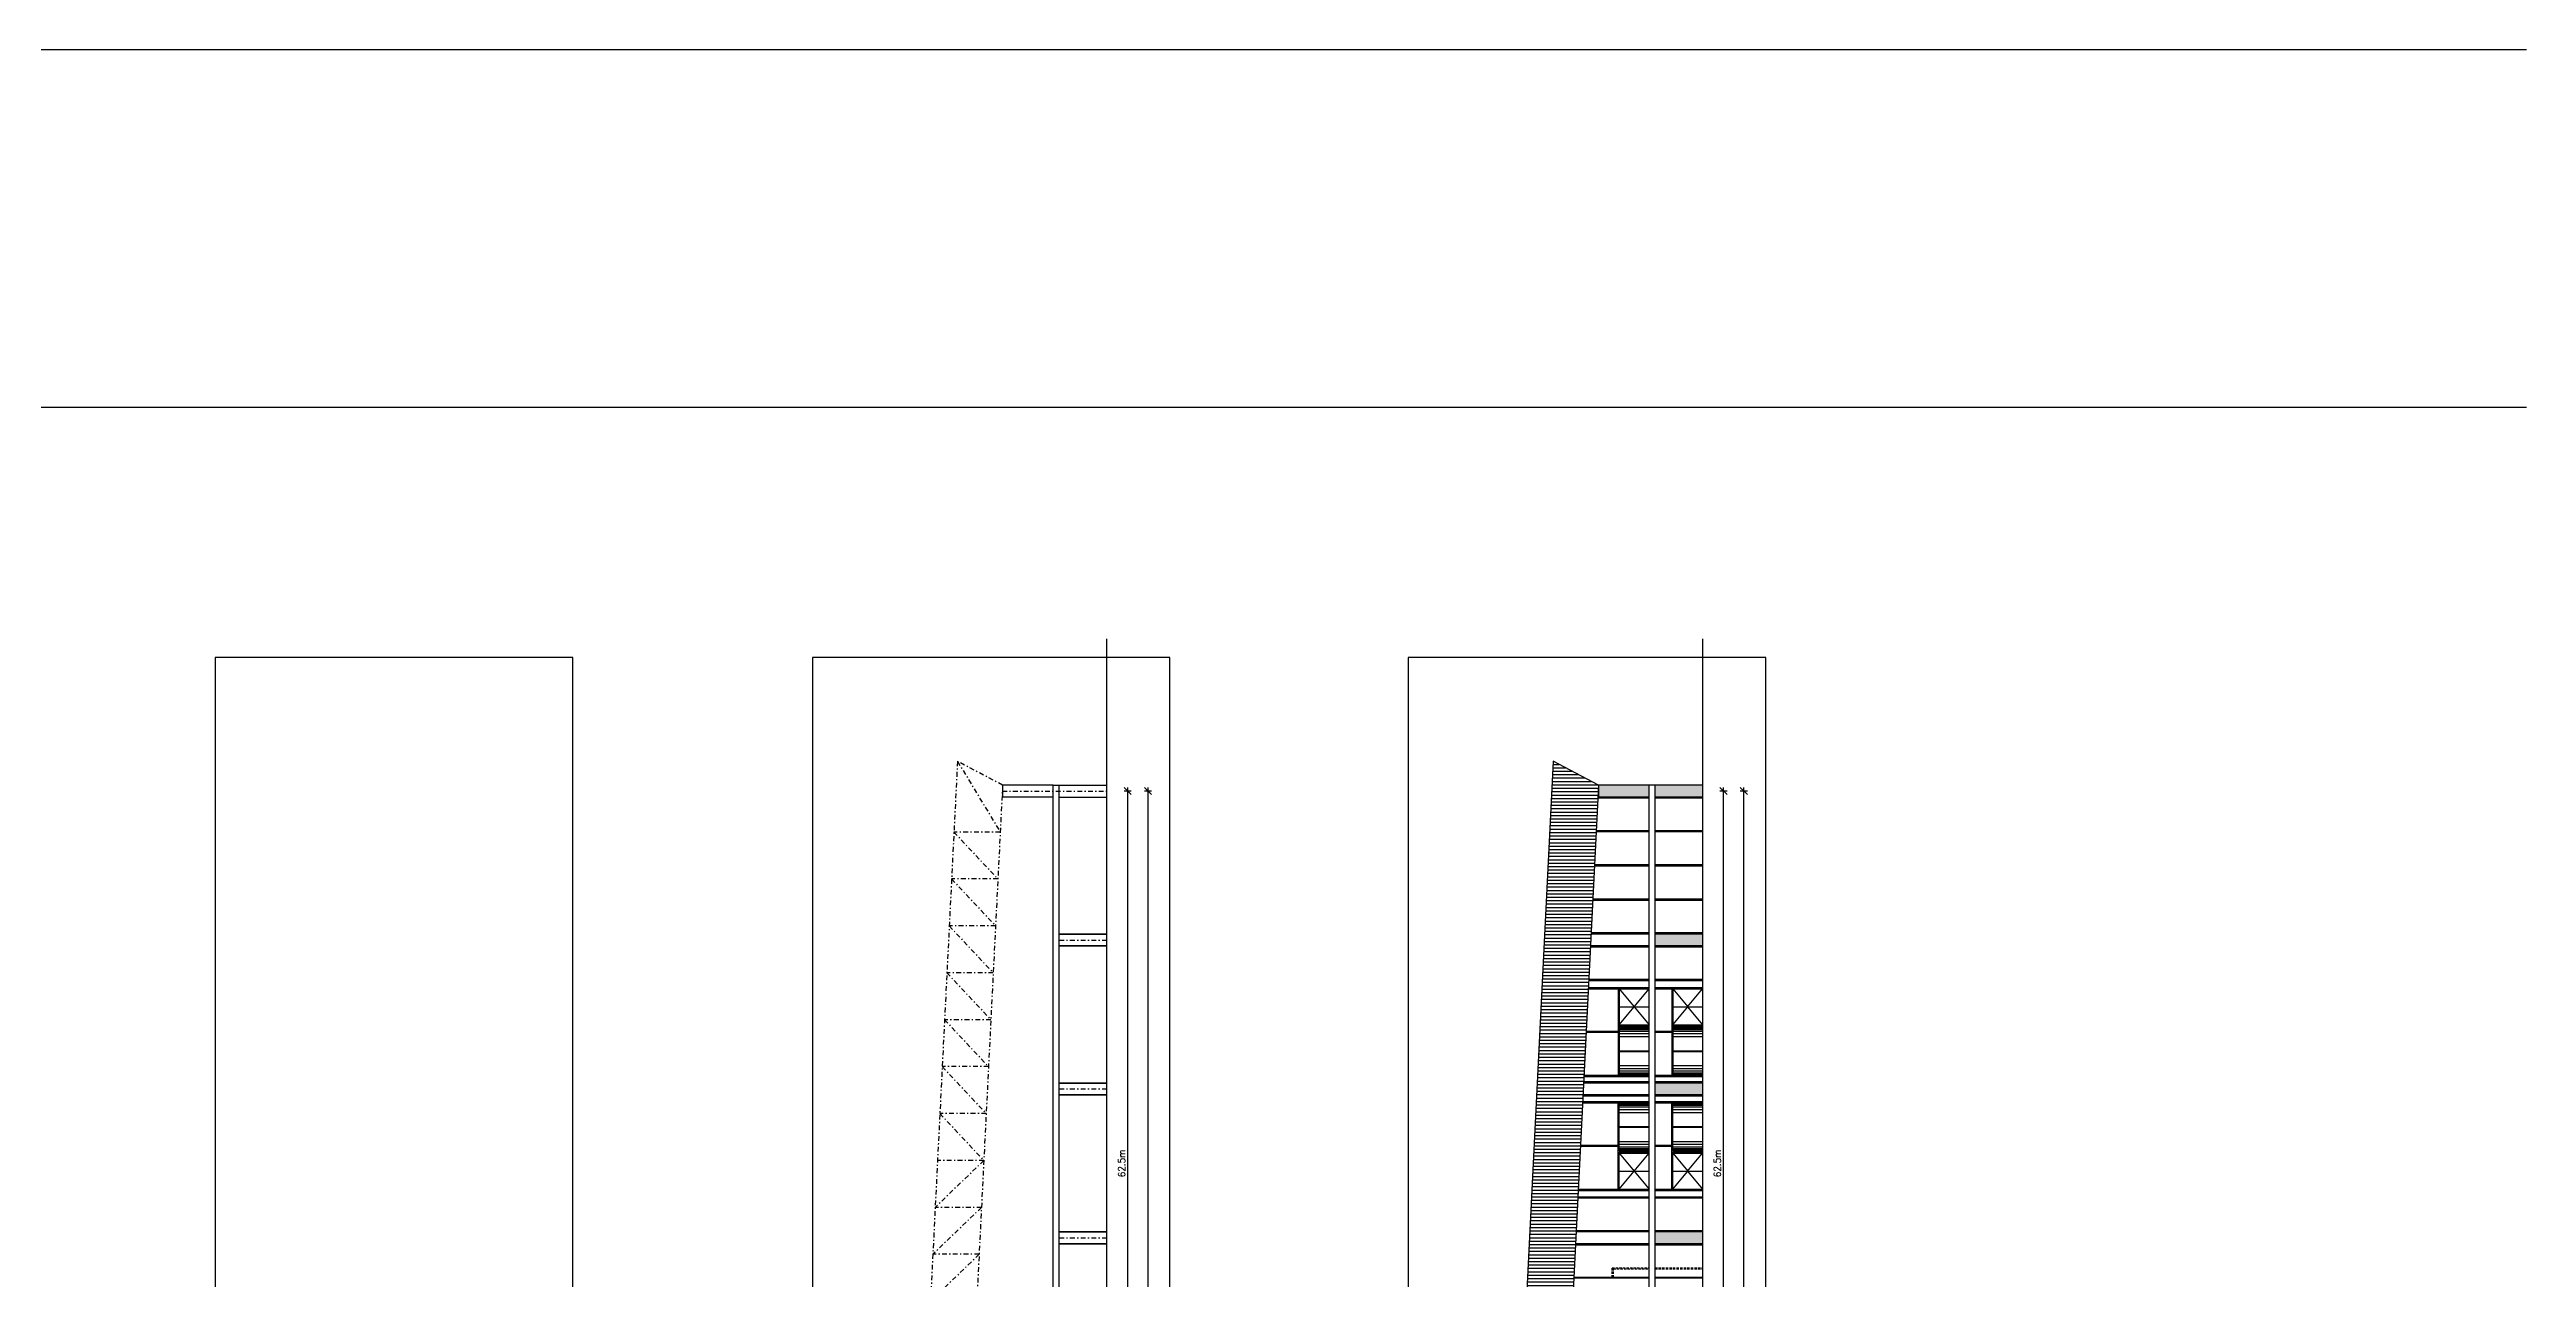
# Model space of a CAD drawing. Header units: millimetres. Extents: x -1 to 12300, y -1929 to 2470.
# Drawn here: x 8223.7 to 8431.5, y -1679 to -1575.9 of the extents above; entities that cross this region are included whole.
import ezdxf

# ---------------------------------------------------------------- set-up
doc = ezdxf.new("R2010")
doc.units = ezdxf.units.MM
doc.linetypes.add('DASHDOTBERNUZ', pattern=[0.8, 0.4, -0.2, 0, -0.2])
doc.linetypes.add('HIDDENBERNUZ', pattern=[0.3, 0.2, -0.1])
doc.layers.get('0').update_dxf_attribs({"color": 250})
for name, color, linetype in [('01C', 250, 'Continuous'), ('01cotes', 200, 'Continuous'), ('01E', 250, 'DASHDOTBERNUZ'), ('05C', 1, 'Continuous'), ('0autopista', 200, 'Continuous'), ('_alçat', 7, 'Continuous')]:
    doc.layers.add(name, color=color, linetype=linetype)
doc.layers.add('viewport', color=241, linetype='Continuous', plot=False)
doc.styles.add('_FERROS', font='romans.shx', dxfattribs={"width": 0.9})
doc.dimstyles.new('_100PS300', dxfattribs={"dimtxt": 0.6, "dimasz": 0.6, "dimexe": 0.18, "dimexo": 0.0625, "dimgap": 0.21, "dimtad": 1, "dimrnd": 0.05, "dimzin": 12, "dimdsep": 46, "dimtxsty": '_FERROS', "dimblk": 'OBLIQUE', "dimcen": 0.09, "dimdle": 0.3, "dimse1": 1, "dimse2": 1, "dimclrt": 7, "dimadec": 0, "dimazin": 0, "dimtfac": 1, "dimtix": 1, "dimtmove": 2, "dimatfit": 3, "dimldrblk": 'OBLIQUE', "dimfxl": 1, "dimtvp": 0.882353, "dimtolj": 1, "dimtzin": 0, "dimarcsym": 0})

# ---------------------------------------------------------------- blocks, each defined once
blk = doc.blocks.new('_Oblique')
for p, q in [((0, -0.5), (0, 0.5)), ((0, 0), (0.5, 0))]:
    blk.add_line(p, q)
at = {"layer": '01C', "color": 7, "linetype": 'ByBlock', "lineweight": -2}
blk.add_line((-0.5, -0.5), (0.5, 0.5), dxfattribs=at)
blk = doc.blocks.new('*D162')
at = {"layer": '01cotes', "color": 0, "lineweight": -2, "transparency": 16777216}
blk.add_line((8314.16, -1700.88), (8314.16, -1637.78), dxfattribs=at)
at = {"layer": 'DEFPOINTS', "color": 0, "transparency": 16777216}
for p in [(8314.16, -1638.08), (8314.16, -1638.08), (8314.16, -1700.58)]:
    blk.add_point(p, dxfattribs=at)
at = {"layer": '01cotes', "color": 0, "lineweight": -2, "transparency": 16777216, "xscale": 0.6, "yscale": 0.6, "zscale": 0.6}
for p, rotation in [((8314.16, -1638.08), 90), ((8314.16, -1700.58), 270)]:
    blk.add_blockref('_Oblique', p, dxfattribs=dict(at, rotation=rotation))
at = {"layer": '01cotes', "color": 7, "transparency": 16777216, "insert": (8313.65, -1669.33), "char_height": 0.6, "attachment_point": 5, "rotation": 90, "style": '_FERROS'}
blk.add_mtext('\\A1;62.5m', dxfattribs=at)
blk = doc.blocks.new('*D163')
at = {"layer": '01cotes', "color": 0, "lineweight": -2, "transparency": 16777216}
blk.add_line((8315.87, -1838.38), (8315.87, -1637.78), dxfattribs=at)
at = {"layer": 'DEFPOINTS', "color": 0, "transparency": 16777216}
for p in [(8315.87, -1638.08), (8315.87, -1638.08), (8315.87, -1838.08)]:
    blk.add_point(p, dxfattribs=at)
at = {"layer": '01cotes', "color": 0, "lineweight": -2, "transparency": 16777216, "xscale": 0.6, "yscale": 0.6, "zscale": 0.6}
for p, rotation in [((8315.87, -1638.08), 90), ((8315.87, -1838.08), 270)]:
    blk.add_blockref('_Oblique', p, dxfattribs=dict(at, rotation=rotation))
at = {"layer": '01cotes', "color": 7, "transparency": 16777216, "insert": (8315.36, -1738.08), "char_height": 0.6, "attachment_point": 5, "rotation": 90, "style": '_FERROS'}
blk.add_mtext('\\A1;200m', dxfattribs=at)
blk = doc.blocks.new('*D185')
at = {"layer": '01cotes', "color": 0, "lineweight": -2, "transparency": 16777216}
blk.add_line((8364.16, -1700.88), (8364.16, -1637.78), dxfattribs=at)
at = {"layer": 'DEFPOINTS', "color": 0, "transparency": 16777216}
for p in [(8364.16, -1638.08), (8364.16, -1638.08), (8364.16, -1700.58)]:
    blk.add_point(p, dxfattribs=at)
at = {"layer": '01cotes', "color": 0, "lineweight": -2, "transparency": 16777216, "xscale": 0.6, "yscale": 0.6, "zscale": 0.6}
for p, rotation in [((8364.16, -1638.08), 90), ((8364.16, -1700.58), 270)]:
    blk.add_blockref('_Oblique', p, dxfattribs=dict(at, rotation=rotation))
at = {"layer": '01cotes', "color": 7, "transparency": 16777216, "insert": (8363.65, -1669.33), "char_height": 0.6, "attachment_point": 5, "rotation": 90, "style": '_FERROS'}
blk.add_mtext('\\A1;62.5m', dxfattribs=at)
blk = doc.blocks.new('*D186')
at = {"layer": '01cotes', "color": 0, "lineweight": -2, "transparency": 16777216}
blk.add_line((8365.87, -1838.38), (8365.87, -1637.78), dxfattribs=at)
at = {"layer": 'DEFPOINTS', "color": 0, "transparency": 16777216}
for p in [(8365.87, -1638.08), (8365.87, -1638.08), (8365.87, -1838.08)]:
    blk.add_point(p, dxfattribs=at)
at = {"layer": '01cotes', "color": 0, "lineweight": -2, "transparency": 16777216, "xscale": 0.6, "yscale": 0.6, "zscale": 0.6}
for p, rotation in [((8365.87, -1638.08), 90), ((8365.87, -1838.08), 270)]:
    blk.add_blockref('_Oblique', p, dxfattribs=dict(at, rotation=rotation))
at = {"layer": '01cotes', "color": 7, "transparency": 16777216, "insert": (8365.36, -1738.08), "char_height": 0.6, "attachment_point": 5, "rotation": 90, "style": '_FERROS'}
blk.add_mtext('\\A1;200m', dxfattribs=at)

msp = doc.modelspace()

# ---------------------------------------------------------------- hatches: boundary and pattern name
at = {"layer": '_alçat'}
h = msp.add_hatch(dxfattribs=at)
h.set_pattern_fill('ANSI31', color=256, scale=0.09, angle=135)
h.set_pattern_definition([(180, (6530.26305, -8974.47517), (-7e-17, -0.28575), [])])
h.paths.add_polyline_path([(8344.918, -1738.085), (8340.918, -1738.085, -0.0741552), (8346.684, -1699.418), (8349.876, -1635.585), (8353.66, -1637.585), (8350.51, -1700.585, 0.0741552)])
h = msp.add_hatch(color=256, dxfattribs=at)
h.dxf.hatch_style = 1
h.paths.add_polyline_path([(8353.66, -1638.585), (8353.66, -1637.585), (8357.918, -1637.585), (8357.918, -1638.585)])
h.paths.add_polyline_path([(8362.418, -1637.585), (8362.418, -1638.585), (8358.418, -1638.585), (8358.418, -1637.585)])
h = msp.add_hatch(color=256, dxfattribs=at)
h.dxf.hatch_style = 1
h.paths.add_polyline_path([(8362.418, -1650.085), (8362.418, -1651.085), (8358.418, -1651.085), (8358.418, -1650.085)])
h = msp.add_hatch(color=256, dxfattribs=at)
h.dxf.hatch_style = 1
h.paths.add_polyline_path([(8358.418, -1663.585), (8358.418, -1662.585), (8362.418, -1662.585), (8362.418, -1663.585)])
h = msp.add_hatch(color=256, dxfattribs=at)
h.dxf.hatch_style = 1
h.paths.add_polyline_path([(8358.418, -1676.085), (8358.418, -1675.085), (8362.418, -1675.085), (8362.418, -1676.085)])

# ---------------------------------------------------------------- linework, layer by layer
at = {"layer": '01C'}
for p, q in [((8307.918, -1637.585), (8303.66, -1637.585)), ((8303.66, -1637.585), (8303.66, -1638.585)), ((8308.418, -1637.585), (8312.418, -1637.585)), ((8307.918, -1638.585), (8303.66, -1638.585)), ((8308.418, -1638.585), (8312.418, -1638.585)), ((8308.418, -1650.085), (8312.418, -1650.085)), ((8308.418, -1651.085), (8312.418, -1651.085)), ((8308.418, -1662.585), (8312.418, -1662.585)), ((8308.418, -1663.585), (8312.418, -1663.585)), ((8308.418, -1675.085), (8312.418, -1675.085)), ((8308.418, -1676.085), (8312.418, -1676.085))]:
    msp.add_line(p, q, dxfattribs=at)
at = {"layer": '01E'}
for p, q in [((8299.876, -1635.585), (8296.684, -1699.418)), ((8303.66, -1637.585), (8299.876, -1635.585)), ((8299.876, -1635.585), (8303.463, -1641.522)), ((8303.66, -1637.585), (8300.51, -1700.585)), ((8303.635, -1638.085), (8312.418, -1638.085)), ((8303.463, -1641.522), (8299.579, -1641.522)), ((8299.579, -1641.522), (8303.266, -1645.46)), ((8303.266, -1645.46), (8299.382, -1645.46)), ((8299.382, -1645.46), (8303.069, -1649.397)), ((8303.069, -1649.397), (8299.185, -1649.397)), ((8299.185, -1649.397), (8302.873, -1653.335)), ((8308.418, -1650.585), (8312.418, -1650.585)), ((8302.873, -1653.335), (8298.988, -1653.335)), ((8298.988, -1653.335), (8302.676, -1657.272)), ((8302.676, -1657.272), (8298.791, -1657.272)), ((8298.791, -1657.272), (8302.479, -1661.21)), ((8302.479, -1661.21), (8298.594, -1661.21)), ((8298.594, -1661.21), (8302.282, -1665.147)), ((8308.418, -1663.085), (8312.418, -1663.085)), ((8302.282, -1665.147), (8298.398, -1665.147)), ((8298.398, -1665.147), (8302.085, -1669.085)), ((8302.085, -1669.085), (8298.004, -1673.022)), ((8302.085, -1669.085), (8298.201, -1669.085)), ((8301.888, -1673.022), (8297.807, -1676.96)), ((8301.888, -1673.022), (8298.004, -1673.022)), ((8301.691, -1676.96), (8297.61, -1680.897)), ((8301.691, -1676.96), (8297.807, -1676.96)), ((8308.418, -1675.585), (8312.418, -1675.585))]:
    msp.add_line(p, q, dxfattribs=at)
at = {"layer": '05C'}
for p, q in [((8312.418, -1850.864), (8312.418, -1625.306)), ((8362.418, -1850.864), (8362.418, -1625.306)), ((8307.918, -1738.085), (8307.918, -1637.585)), ((8307.918, -1637.585), (8308.418, -1637.585)), ((8308.418, -1738.085), (8308.418, -1637.585))]:
    msp.add_line(p, q, dxfattribs=at)
at = {"layer": '0autopista'}
for p, q in [((6041.235, -1575.857), (8431.545, -1575.857)), ((6041.235, -1605.857), (8431.545, -1605.857))]:
    msp.add_line(p, q, dxfattribs=at)
at = {"layer": '_alçat'}
for p, q in [((8349.876, -1635.585), (8346.684, -1699.418)), ((8353.66, -1637.585), (8349.876, -1635.585)), ((8353.66, -1637.585), (8350.51, -1700.585)), ((8357.918, -1637.585), (8353.66, -1637.585)), ((8353.66, -1637.585), (8353.66, -1638.585)), ((8357.918, -1738.085), (8357.918, -1637.585)), ((8358.418, -1637.585), (8357.918, -1637.585)), ((8358.418, -1738.085), (8358.418, -1637.585)), ((8362.418, -1637.585), (8358.418, -1637.585)), ((8357.918, -1638.685), (8353.605, -1638.685)), ((8357.918, -1638.585), (8353.66, -1638.585)), ((8362.418, -1638.585), (8358.418, -1638.585)), ((8362.418, -1638.685), (8358.418, -1638.685)), ((8357.918, -1641.51), (8353.464, -1641.51)), ((8357.918, -1641.46), (8353.466, -1641.46)), ((8357.918, -1641.41), (8353.469, -1641.41)), ((8362.418, -1641.41), (8358.418, -1641.41)), ((8362.418, -1641.46), (8358.418, -1641.46)), ((8362.418, -1641.51), (8358.418, -1641.51)), ((8357.918, -1644.385), (8353.32, -1644.385)), ((8357.918, -1644.335), (8353.323, -1644.335)), ((8357.918, -1644.285), (8353.325, -1644.285)), ((8362.418, -1644.285), (8358.418, -1644.285)), ((8362.418, -1644.335), (8358.418, -1644.335)), ((8362.418, -1644.385), (8358.418, -1644.385)), ((8357.918, -1647.26), (8353.176, -1647.26)), ((8357.918, -1647.21), (8353.179, -1647.21)), ((8357.918, -1647.16), (8353.181, -1647.16)), ((8362.418, -1647.16), (8358.418, -1647.16)), ((8362.418, -1647.21), (8358.418, -1647.21)), ((8362.418, -1647.26), (8358.418, -1647.26)), ((8312.418, -1650.085), (8308.418, -1650.085)), ((8357.918, -1650.085), (8353.035, -1650.085)), ((8357.918, -1650.035), (8353.038, -1650.035)), ((8357.918, -1649.985), (8353.04, -1649.985)), ((8362.418, -1649.985), (8358.418, -1649.985)), ((8362.418, -1650.085), (8358.418, -1650.085)), ((8312.418, -1651.085), (8308.418, -1651.085)), ((8357.918, -1651.185), (8352.98, -1651.185)), ((8357.918, -1651.135), (8352.983, -1651.135)), ((8357.918, -1651.085), (8352.985, -1651.085)), ((8362.418, -1651.085), (8358.418, -1651.085)), ((8362.418, -1651.185), (8358.418, -1651.185)), ((8352.81, -1654.579), (8357.918, -1654.579)), ((8357.918, -1654.01), (8352.839, -1654.01)), ((8357.918, -1653.96), (8352.841, -1653.96)), ((8357.918, -1653.91), (8352.844, -1653.91)), ((8362.418, -1653.91), (8358.418, -1653.91)), ((8362.418, -1653.96), (8358.418, -1653.96)), ((8362.418, -1654.01), (8358.418, -1654.01)), ((8358.418, -1654.579), (8362.418, -1654.579)), ((8352.805, -1654.679), (8357.918, -1654.679)), ((8355.318, -1654.679), (8355.318, -1661.924)), ((8355.418, -1654.679), (8355.418, -1657.691)), ((8355.418, -1654.679), (8356.668, -1656.185)), ((8355.418, -1656.185), (8357.918, -1656.185)), ((8355.418, -1657.691), (8356.668, -1656.185)), ((8356.668, -1656.185), (8357.918, -1654.679)), ((8356.668, -1656.185), (8357.918, -1657.691)), ((8358.418, -1654.679), (8362.418, -1654.679)), ((8359.818, -1654.679), (8359.818, -1661.924)), ((8359.918, -1654.679), (8359.918, -1657.691)), ((8359.918, -1654.679), (8361.168, -1656.185)), ((8359.918, -1656.185), (8362.418, -1656.185)), ((8359.918, -1657.691), (8361.168, -1656.185)), ((8361.143, -1656.185), (8362.393, -1654.679)), ((8361.143, -1656.185), (8362.393, -1657.691)), ((8355.318, -1658.351), (8352.622, -1658.351)), ((8355.318, -1658.301), (8352.624, -1658.301)), ((8355.318, -1658.251), (8352.627, -1658.251)), ((8355.318, -1657.791), (8357.918, -1657.791)), ((8355.418, -1657.691), (8357.918, -1657.691)), ((8355.418, -1657.891), (8355.418, -1661.924)), ((8355.418, -1657.891), (8357.918, -1657.891)), ((8355.418, -1657.941), (8357.918, -1657.941)), ((8355.418, -1657.991), (8357.918, -1657.991)), ((8355.418, -1658.091), (8357.918, -1658.091)), ((8355.418, -1658.241), (8357.918, -1658.241)), ((8355.418, -1658.441), (8357.918, -1658.441)), ((8355.418, -1658.691), (8357.918, -1658.691)), ((8359.818, -1658.251), (8358.418, -1658.251)), ((8359.818, -1658.301), (8358.418, -1658.301)), ((8359.818, -1658.351), (8358.418, -1658.351)), ((8359.818, -1657.791), (8362.418, -1657.791)), ((8359.918, -1657.691), (8362.418, -1657.691)), ((8359.918, -1657.891), (8359.918, -1661.924)), ((8359.918, -1657.891), (8362.418, -1657.891)), ((8359.918, -1657.941), (8362.418, -1657.941)), ((8359.918, -1657.991), (8362.418, -1657.991)), ((8359.918, -1658.091), (8362.418, -1658.091)), ((8359.918, -1658.241), (8362.418, -1658.241)), ((8359.918, -1658.441), (8362.418, -1658.441)), ((8359.918, -1658.691), (8362.418, -1658.691)), ((8355.418, -1659.887), (8357.918, -1659.887)), ((8355.418, -1659.927), (8357.918, -1659.927)), ((8359.918, -1659.887), (8362.418, -1659.887)), ((8359.918, -1659.927), (8362.418, -1659.927)), ((8312.418, -1662.585), (8308.418, -1662.585)), ((8357.918, -1662.585), (8352.41, -1662.585)), ((8357.918, -1662.485), (8352.415, -1662.485)), ((8352.438, -1662.024), (8357.918, -1662.024)), ((8352.443, -1661.924), (8357.918, -1661.924)), ((8355.418, -1661.124), (8357.918, -1661.124)), ((8355.418, -1661.374), (8357.918, -1661.374)), ((8355.418, -1661.574), (8357.918, -1661.574)), ((8355.418, -1661.724), (8357.918, -1661.724)), ((8355.418, -1661.824), (8357.918, -1661.824)), ((8355.418, -1661.874), (8357.918, -1661.874)), ((8355.418, -1661.924), (8357.918, -1661.924)), ((8358.418, -1661.924), (8362.418, -1661.924)), ((8358.418, -1662.024), (8362.418, -1662.024)), ((8362.418, -1662.485), (8358.418, -1662.485)), ((8362.418, -1662.585), (8358.418, -1662.585)), ((8359.918, -1661.124), (8362.418, -1661.124)), ((8359.918, -1661.374), (8362.418, -1661.374)), ((8359.918, -1661.574), (8362.418, -1661.574)), ((8359.918, -1661.724), (8362.418, -1661.724)), ((8359.918, -1661.824), (8362.418, -1661.824)), ((8359.918, -1661.874), (8362.418, -1661.874)), ((8359.918, -1661.924), (8362.418, -1661.924)), ((8312.418, -1663.585), (8308.418, -1663.585)), ((8352.327, -1664.246), (8357.918, -1664.246)), ((8352.332, -1664.146), (8357.918, -1664.146)), ((8357.918, -1663.685), (8352.355, -1663.685)), ((8357.918, -1663.585), (8352.36, -1663.585)), ((8355.318, -1671.491), (8355.318, -1664.246)), ((8355.418, -1668.279), (8355.418, -1664.246)), ((8355.418, -1664.246), (8357.918, -1664.246)), ((8355.418, -1664.296), (8357.918, -1664.296)), ((8355.418, -1664.346), (8357.918, -1664.346)), ((8355.418, -1664.446), (8357.918, -1664.446)), ((8355.418, -1664.596), (8357.918, -1664.596)), ((8355.418, -1664.796), (8357.918, -1664.796)), ((8362.418, -1663.585), (8358.418, -1663.585)), ((8362.418, -1663.685), (8358.418, -1663.685)), ((8358.418, -1664.146), (8362.418, -1664.146)), ((8358.418, -1664.246), (8362.418, -1664.246)), ((8359.818, -1671.491), (8359.818, -1664.246)), ((8359.918, -1668.279), (8359.918, -1664.246)), ((8359.918, -1664.246), (8362.418, -1664.246)), ((8359.918, -1664.296), (8362.418, -1664.296)), ((8359.918, -1664.346), (8362.418, -1664.346)), ((8359.918, -1664.446), (8362.418, -1664.446)), ((8359.918, -1664.596), (8362.418, -1664.596)), ((8359.918, -1664.796), (8362.418, -1664.796)), ((8355.418, -1665.046), (8357.918, -1665.046)), ((8355.418, -1666.243), (8357.918, -1666.243)), ((8355.418, -1666.283), (8357.918, -1666.283)), ((8359.918, -1665.046), (8362.418, -1665.046)), ((8359.918, -1666.243), (8362.418, -1666.243)), ((8359.918, -1666.283), (8362.418, -1666.283)), ((8355.318, -1667.918), (8352.143, -1667.918)), ((8355.318, -1667.868), (8352.146, -1667.868)), ((8355.318, -1667.818), (8352.148, -1667.818)), ((8355.318, -1668.379), (8357.918, -1668.379)), ((8355.418, -1667.479), (8357.918, -1667.479)), ((8355.418, -1667.729), (8357.918, -1667.729)), ((8355.418, -1667.929), (8357.918, -1667.929)), ((8355.418, -1668.079), (8357.918, -1668.079)), ((8355.418, -1668.179), (8357.918, -1668.179)), ((8355.418, -1668.229), (8357.918, -1668.229)), ((8355.418, -1668.279), (8357.918, -1668.279)), ((8355.418, -1671.491), (8355.418, -1668.479)), ((8355.418, -1668.479), (8357.918, -1668.479)), ((8355.418, -1668.479), (8356.668, -1669.985)), ((8356.668, -1669.985), (8357.918, -1668.479)), ((8359.818, -1667.818), (8358.418, -1667.818)), ((8359.818, -1667.868), (8358.418, -1667.868)), ((8359.818, -1667.918), (8358.418, -1667.918)), ((8359.818, -1668.379), (8362.418, -1668.379)), ((8359.918, -1667.479), (8362.418, -1667.479)), ((8359.918, -1667.729), (8362.418, -1667.729)), ((8359.918, -1667.929), (8362.418, -1667.929)), ((8359.918, -1668.079), (8362.418, -1668.079)), ((8359.918, -1668.179), (8362.418, -1668.179)), ((8359.918, -1668.229), (8362.418, -1668.229)), ((8359.918, -1668.279), (8362.418, -1668.279)), ((8359.918, -1671.491), (8359.918, -1668.479)), ((8359.918, -1668.479), (8362.418, -1668.479)), ((8359.918, -1668.479), (8361.168, -1669.985)), ((8361.143, -1669.985), (8362.393, -1668.479)), ((8355.418, -1669.985), (8357.918, -1669.985)), ((8355.418, -1671.491), (8356.668, -1669.985)), ((8356.668, -1669.985), (8357.918, -1671.491)), ((8359.918, -1669.985), (8362.418, -1669.985)), ((8359.918, -1671.491), (8361.168, -1669.985)), ((8361.143, -1669.985), (8362.393, -1671.491)), ((8357.918, -1672.26), (8351.926, -1672.26)), ((8357.918, -1672.21), (8351.929, -1672.21)), ((8357.918, -1672.16), (8351.931, -1672.16)), ((8351.96, -1671.591), (8357.918, -1671.591)), ((8351.965, -1671.491), (8357.918, -1671.491)), ((8358.418, -1671.491), (8362.418, -1671.491)), ((8358.418, -1671.591), (8362.418, -1671.591)), ((8362.418, -1672.16), (8358.418, -1672.16)), ((8362.418, -1672.21), (8358.418, -1672.21)), ((8362.418, -1672.26), (8358.418, -1672.26)), ((8312.418, -1675.085), (8308.418, -1675.085)), ((8357.918, -1675.085), (8351.785, -1675.085)), ((8357.918, -1675.035), (8351.788, -1675.035)), ((8357.918, -1674.985), (8351.79, -1674.985)), ((8362.418, -1674.985), (8358.418, -1674.985)), ((8362.418, -1675.085), (8358.418, -1675.085)), ((8312.418, -1676.085), (8308.418, -1676.085)), ((8357.918, -1676.185), (8351.73, -1676.185)), ((8357.918, -1676.135), (8351.733, -1676.135)), ((8357.918, -1676.085), (8351.735, -1676.085)), ((8362.418, -1676.085), (8358.418, -1676.085)), ((8362.418, -1676.185), (8358.418, -1676.185)), ((8357.918, -1678.96), (8351.591, -1678.96)), ((8357.918, -1678.91), (8351.594, -1678.91)), ((8362.418, -1678.91), (8358.418, -1678.91)), ((8362.418, -1678.96), (8358.418, -1678.96))]:
    msp.add_line(p, q, dxfattribs=at)
at = {"layer": '_alçat', "linetype": 'HIDDENBERNUZ'}
for p, q in [((8354.818, -1678.91), (8354.818, -1678.085)), ((8354.818, -1678.085), (8357.918, -1678.085)), ((8354.918, -1678.91), (8354.918, -1678.085)), ((8354.918, -1678.185), (8357.918, -1678.185)), ((8358.418, -1678.085), (8362.418, -1678.085)), ((8358.418, -1678.185), (8362.418, -1678.185))]:
    msp.add_line(p, q, dxfattribs=at)
at = {"layer": 'viewport'}
for points in [[(8267.587, -1846.888), (8267.587, -1626.888), (8237.587, -1626.888), (8237.587, -1846.888)], [(8317.701, -1846.888), (8317.701, -1626.888), (8287.701, -1626.888), (8287.701, -1846.888)], [(8367.701, -1846.888), (8367.701, -1626.888), (8337.701, -1626.888), (8337.701, -1846.888)]]:
    msp.add_lwpolyline(points, close=True, dxfattribs=at)

# ---------------------------------------------------------------- dimensions: what is measured, and where the dimension line sits
at = {"layer": '01cotes'}
for base, p1, p2, picture, middle in [((8314.159, -1638.085), (8314.159, -1700.585), (8314.159, -1638.085), '*D162', (8313.649, -1669.335)), ((8315.872, -1638.085), (8315.872, -1838.085), (8315.872, -1638.085), '*D163', (8315.362, -1738.085)), ((8364.159, -1638.085), (8364.159, -1700.585), (8364.159, -1638.085), '*D185', (8363.649, -1669.335)), ((8365.872, -1638.085), (8365.872, -1838.085), (8365.872, -1638.085), '*D186', (8365.362, -1738.085))]:
    dim = msp.add_linear_dim(base=base, p1=p1, p2=p2, angle=90, dimstyle='_100PS300', override={"dimpost": 'm'}, dxfattribs=at)
    dim.commit()
    dim.dimension.update_dxf_attribs({"geometry": picture, "text_midpoint": middle})

doc.saveas('drawing.dxf')
